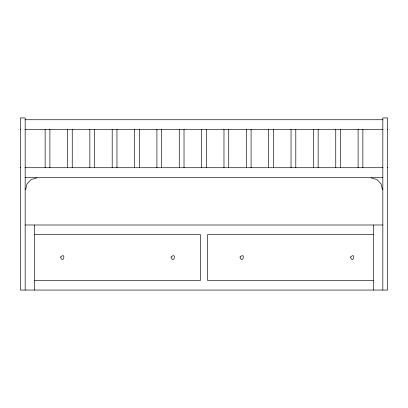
<?xml version="1.0" encoding="UTF-8"?>
<svg xmlns="http://www.w3.org/2000/svg" width="408" height="408" viewBox="0 0 408 408"><rect width="100%" height="100%" fill="white"/><g stroke="black" fill="none" stroke-linecap="round" stroke-linejoin="round"><path stroke-width="0.61" d="M25.51 189.791L27.04 183.855L31.217 179.505L36.924 177.914M25.163 119.743L382.837 119.743M20.4 129.336L20.721 129.336M25.082 129.336L382.918 129.336M387.279 129.336L387.6 129.336M20.4 167.719L20.721 167.719M25.082 167.719L382.918 167.719M387.279 167.719L387.6 167.719M25.163 177.312L382.837 177.312M25.163 224.992L382.837 224.992M34.685 234.585L200.43 234.585L200.43 280.464L34.685 280.464M373.315 234.585L207.57 234.585L207.57 280.464L373.315 280.464M371.127 177.914L376.834 179.505L381.011 183.855L382.541 189.791M382.837 290.057L382.837 117.943L387.6 117.943L387.6 290.057L20.4 290.057L20.4 117.943L25.163 117.943L25.163 290.057M373.315 224.992L373.315 290.057M362.865 129.336L362.865 167.719M358.102 129.336L358.102 167.719M340.512 129.336L340.512 167.719M335.748 129.336L335.748 167.719M318.153 129.336L318.153 167.719M313.395 129.336L313.395 167.719M295.8 129.336L295.8 167.719M291.037 129.336L291.037 167.719M273.447 129.336L273.447 167.719M268.683 129.336L268.683 167.719M251.088 129.336L251.088 167.719M246.33 129.336L246.33 167.719M228.735 129.336L228.735 167.719M223.977 129.336L223.977 167.719M206.382 129.336L206.382 167.719M201.618 129.336L201.618 167.719M184.023 129.336L184.023 167.719M179.265 129.336L179.265 167.719M161.67 129.336L161.67 167.719M156.912 129.336L156.912 167.719M139.317 129.336L139.317 167.719M134.553 129.336L134.553 167.719M116.963 129.336L116.963 167.719M112.2 129.336L112.2 167.719M94.605 129.336L94.605 167.719M89.847 129.336L89.847 167.719M72.252 129.336L72.252 167.719M67.488 129.336L67.488 167.719M49.898 129.336L49.898 167.719M45.135 129.336L45.135 167.719M34.685 224.992L34.685 290.057M60.583 257.055C63.011 264.869 66.57 251.517 60.583 257.055M171.079 257.055C173.512 264.869 177.067 251.517 171.079 257.055M240.016 257.055C242.449 264.869 246.004 251.517 240.016 257.055M350.513 257.055C352.945 264.869 356.505 251.517 350.513 257.055"/></g></svg>
